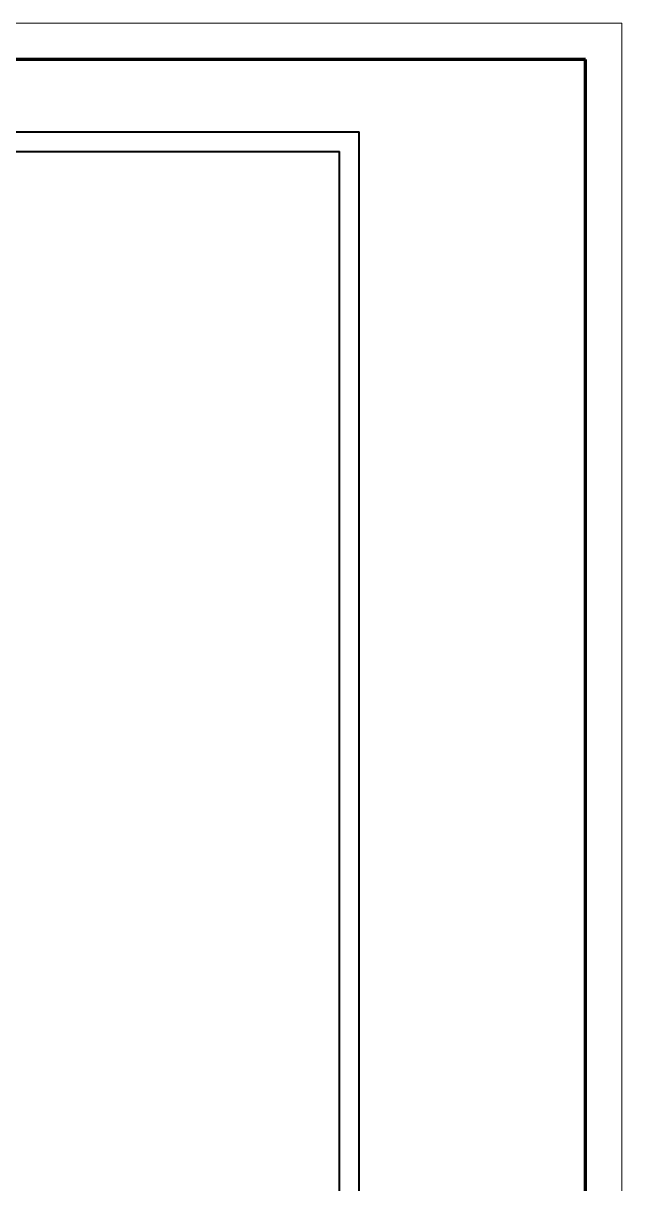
# Model space of a CAD drawing. Header units: millimetres. Extents: x 1509.2 to 1551.3, y 877.7 to 907.4.
# Drawn here: x 1543.03 to 1551.29, y 891.41 to 907.44 of the extents above; entities that cross this region are included whole.
import ezdxf

# ---------------------------------------------------------------- set-up
doc = ezdxf.new("R2010")
doc.units = ezdxf.units.MM
for name, color, linetype, lineweight in [('0.40', 3, 'Continuous', 40), ('1.00', 5, 'Continuous', 100), ('cotas', 6, 'Continuous', 9)]:
    doc.layers.add(name, color=color, linetype=linetype, lineweight=lineweight)

msp = doc.modelspace()

# ---------------------------------------------------------------- linework, layer by layer
msp.add_line((1513.594, 905.939), (1547.395, 905.939))
at = {"layer": '0.40'}
for points in [[(1513.594, 904.769), (1513.594, 905.939), (1547.665, 905.939)], [(1547.665, 880.739), (1547.665, 905.939)], [(1513.864, 904.769), (1513.864, 905.669), (1547.395, 905.669)], [(1547.395, 881.009), (1547.395, 905.669)]]:
    msp.add_lwpolyline(points, dxfattribs=at)
at = {"layer": '1.00'}
msp.add_lwpolyline([(1550.794, 906.939), (1510.494, 906.939), (1510.494, 878.239), (1550.794, 878.239)], close=True, dxfattribs=at)
at = {"layer": 'cotas'}
msp.add_lwpolyline([(1551.294, 907.439), (1509.244, 907.439), (1509.244, 877.739), (1551.294, 877.739)], close=True, dxfattribs=at)

doc.saveas('drawing.dxf')
